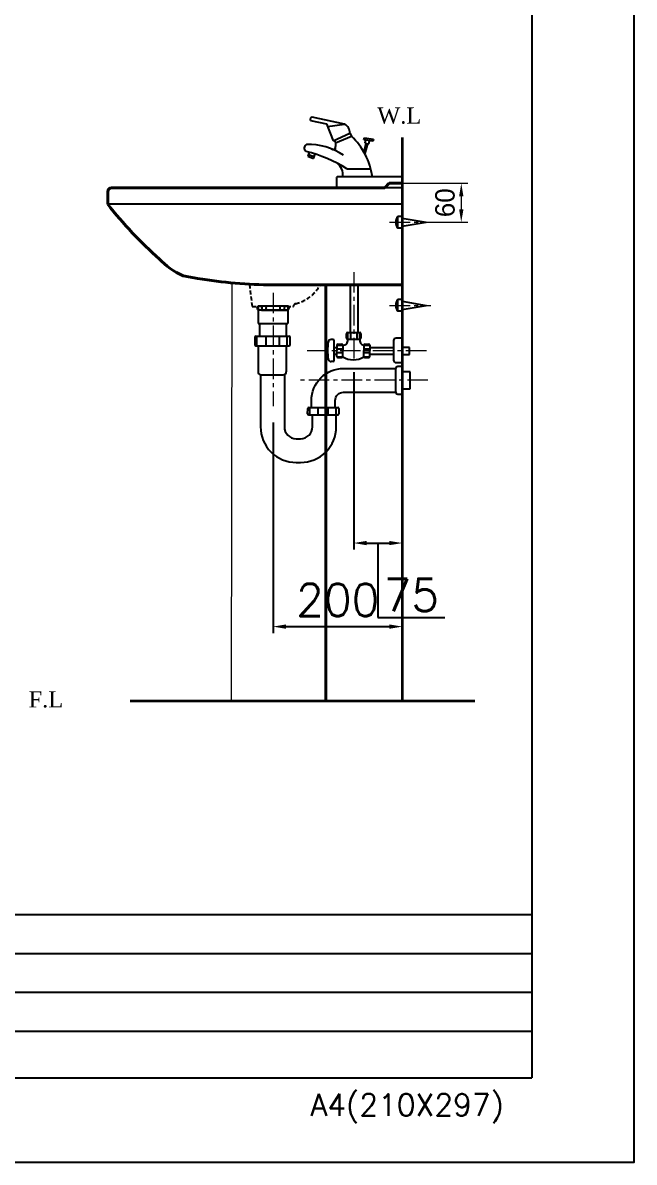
# Model space of a CAD drawing. Extents: x 60939 to 67572, y 58046 to 61508.
# Drawn here: x 66628 to 67572, y 58046 to 59806 of the extents above; entities that cross this region are included whole.
import ezdxf
from ezdxf.lldxf.tags import DXFTag

# ---------------------------------------------------------------- set-up
doc = ezdxf.new("R2010")
doc.units = 0
doc.header["$MEASUREMENT"] = 0
doc.linetypes.add('CENTER', pattern=[50.8, 31.75, -6.35, 6.35, -6.35])
doc.linetypes.add('DASHED2', pattern=[9.525, 6.35, -3.175])
doc.layers.get('Defpoints').update_dxf_attribs({"linetype": 'CONTINUOUS'})
for name, color, linetype, lineweight in [('AM_3', 6, 'AM_ISO02W050', 20), ('AM_5', 3, 'CONTINUOUS', 15), ('CEN', 1, 'CENTER', 5), ('OUT-LINE', 132, 'CONTINUOUS', 40), ('OUTLINE', 11, 'CONTINUOUS', 40), ('Y', 202, 'CONTINUOUS', 35)]:
    doc.layers.add(name, color=color, linetype=linetype, lineweight=lineweight)
for name, color, linetype in [('B', 7, 'CONTINUOUS'), ('Dim', 4, 'CONTINUOUS'), ('HIDDEN', 140, 'CONTINUOUS'), ('YA', 7, 'CONTINUOUS'), ('내부선', 7, 'DASHED2')]:
    doc.layers.add(name, color=color, linetype=linetype)
doc.styles.add('h', font='', dxfattribs={"height": 30})
doc.styles.get("Standard").update_dxf_attribs({"font": 'txt.shx', "bigfont": 'ghs.shx'})
doc.styles.add('STYLE2', font='dutch.ttf', dxfattribs={"height": 25})
doc.styles.get('h').set_extended_font_data('Haansoft Batang')
tags = doc.linetypes.add('AM_ISO02W050', pattern=[7.5, 6, -1.5]).pattern_tags.tags
tags[6:7] = [DXFTag(74, 4), DXFTag(75, 0), DXFTag(340, '0'), DXFTag(46, 1.0), DXFTag(50, 0.0), DXFTag(44, 0.0), DXFTag(45, 0.0)]
tags[4:5] = [DXFTag(74, 4), DXFTag(75, 0), DXFTag(340, '0'), DXFTag(46, 1.0), DXFTag(50, 0.0), DXFTag(44, 0.0), DXFTag(45, 0.0)]
doc.dimstyles.new('AM_ISO$0', dxfattribs={"dimtxt": 3, "dimasz": 20, "dimexe": 10, "dimexo": 0.5, "dimgap": 10, "dimtad": 1, "dimdec": 0, "dimdsep": 46, "dimtxsty": 'h', "dimcen": -5, "dimclrd": 256, "dimclre": 256, "dimclrt": 256, "dimadec": 0, "dimazin": 2, "dimtp": 0.1, "dimtm": 0.1, "dimtfac": 0.71, "dimtdec": 0, "dimtmove": 0, "dimatfit": 3, "dimfxl": 0, "dimlwd": -1, "dimlwe": -1, "dimarcsym": 0})
doc.dimstyles.new('SERIM', dxfattribs={"dimscale": 10, "dimtxt": 3, "dimasz": 2, "dimexe": 1, "dimexo": 1.5, "dimgap": 1, "dimtad": 1, "dimtoh": 1, "dimdec": 0, "dimdsep": 46, "dimtxsty": 'h', "dimcen": -0.3, "dimclrt": 2, "dimadec": 0, "dimazin": 0, "dimtfac": 1, "dimtdec": 0, "dimtmove": 1, "dimatfit": 3, "dimfxl": 0, "dimtolj": 1, "dimtzin": 0, "dimarcsym": 0})

# ---------------------------------------------------------------- blocks, each defined once
blk = doc.blocks.new('*D66')
at = {"layer": 'Defpoints', "color": 0}
for p in [(67213.9, 59225.6), (67014.4, 59188.8), (67213.9, 58873.5)]:
    blk.add_point(p, dxfattribs=at)
at = {"layer": 'Dim', "color": 0, "lineweight": -2}
for p, q in [((67014.4, 59188.8), (67014.4, 58863.5)), ((67034.4, 58873.5), (67193.9, 58873.5))]:
    blk.add_line(p, q, dxfattribs=at)
at = {"layer": 'Dim', "color": 0}
for points in [[(67034.4, 58876.8), (67034.4, 58870.1), (67014.4, 58873.5)], [(67193.9, 58876.8), (67193.9, 58870.1), (67213.9, 58873.5)]]:
    blk.add_solid(points, dxfattribs=at)
at = {"layer": 'Dim', "color": 0, "insert": (67114.2, 58914.7), "char_height": 50, "attachment_point": 5}
blk.add_mtext('\\A1;200', dxfattribs=at)
blk = doc.blocks.new('*D68')
at = {"layer": 'Defpoints', "color": 0}
for p in [(67138.9, 59281.6), (67213.9, 59281.1), (67213.9, 59002.5)]:
    blk.add_point(p, dxfattribs=at)
at = {"layer": 'Dim', "color": 0, "lineweight": -2}
for p, q in [((67138.9, 59266.6), (67138.9, 58992.5)), ((67158.9, 59002.5), (67193.9, 59002.5)), ((67176.4, 59002.5), (67176.4, 58887.5)), ((67176.4, 58887.5), (67279.8, 58887.5))]:
    blk.add_line(p, q, dxfattribs=at)
at = {"layer": 'Dim', "color": 0}
for points in [[(67158.9, 59005.8), (67158.9, 58999.2), (67138.9, 59002.5)], [(67193.9, 59005.8), (67193.9, 58999.2), (67213.9, 59002.5)]]:
    blk.add_solid(points, dxfattribs=at)
at = {"layer": 'Dim', "color": 0, "insert": (67228.1, 58922.5), "char_height": 50, "attachment_point": 5}
blk.add_mtext('\\A1;75', dxfattribs=at)
blk = doc.blocks.new('pln')
at = {"layer": 'CEN', "color": 0}
blk.add_line((-19.7, 0), (44, 0), dxfattribs=at)
at = {"layer": 'HIDDEN'}
blk.add_line((-6.7, 0), (-10, 0), dxfattribs=at)
at = {"layer": 'HIDDEN', "color": 0}
for p, q in [((0.1, 9), (-6.7, 9)), ((-6.7, -9), (-6.7, 9)), ((0, -9), (0, 9)), ((0, 6.3), (36.9, 0)), ((0, -6.3), (36.9, 0)), ((0.1, -9), (-6.7, -9))]:
    blk.add_line(p, q, dxfattribs=at)
blk.add_arc((4.2, 0), 14.2, 140.5825, 219.4175, dxfattribs=at)
blk = doc.blocks.new('*D73')
at = {"layer": 'AM_5', "color": 0, "linetype": 'ByBlock'}
for p, q in [((67214.4, 59558), (67315.1, 59558)), ((67305.1, 59538), (67305.1, 59518)), ((67258.4, 59498), (67315.1, 59498))]:
    blk.add_line(p, q, dxfattribs=at)
at = {"layer": 'AM_5', "color": 0}
for points in [[(67301.8, 59538), (67308.5, 59538), (67305.1, 59558)], [(67301.8, 59518), (67308.5, 59518), (67305.1, 59498)]]:
    blk.add_solid(points, dxfattribs=at)
at = {"layer": 'Defpoints', "color": 0}
for p in [(67213.9, 59558), (67257.9, 59498), (67305.1, 59498)]:
    blk.add_point(p, dxfattribs=at)
at = {"layer": 'AM_5', "color": 0, "insert": (67280.1, 59528), "char_height": 30, "attachment_point": 5, "rotation": 90, "style": 'h'}
blk.add_mtext('60', dxfattribs=at)

msp = doc.modelspace()

# ---------------------------------------------------------------- linework, layer by layer
at = {"layer": 'AM_3', "color": 0}
msp.add_line((66950.7, 59404.3), (66949.4, 58758.2), dxfattribs=at)
at = {"layer": 'B', "color": 0}
for p, q in [((67213.9, 59551), (67186.9, 59551)), ((67213.9, 59401), (67213.9, 59558)), ((67213.9, 59526), (66758.9, 59526))]:
    msp.add_line(p, q, dxfattribs=at)
at = {"layer": 'CEN', "color": 0}
for p, q in [((67194.2, 59498), (67257.9, 59498)), ((67138.9, 59421), (67138.9, 59281.6)), ((67014.4, 59389.1), (67014.4, 59214.1)), ((67067.1, 59299.8), (67253.5, 59299.8)), ((67253.6, 59253.8), (67052.5, 59253.8))]:
    msp.add_line(p, q, dxfattribs=at)
at = {"layer": 'HIDDEN', "color": 0}
for p, q in [((67214, 59507), (67207.2, 59507)), ((67207.2, 59489), (67207.2, 59507)), ((67213.9, 59489), (67213.9, 59507)), ((67207.2, 59498), (67204, 59498)), ((67214, 59489), (67207.2, 59489)), ((67213.9, 59504.3), (67250.8, 59498)), ((67213.9, 59491.8), (67250.8, 59498))]:
    msp.add_line(p, q, dxfattribs=at)
msp.add_arc((67218.1, 59498), 14.2, 140.5825, 219.4175, dxfattribs=at)
at = {"layer": 'OUT-LINE', "color": 0}
for p, q in [((66758.9, 59526), (66758.9, 59545)), ((67186.9, 59551), (66764.9, 59551)), ((67193.9, 59558), (67186.9, 59551)), ((67213.9, 59558), (67193.9, 59558))]:
    msp.add_line(p, q, dxfattribs=at)
for centre, radius, start, end in [((66764.9, 59545), 6, 90, 180), ((66921, 59518.5), 113, 222.8192, 246.2872), ((67066.1, 60457.8), 1060, 259.6444, 260.8639)]:
    msp.add_arc(centre, radius, start, end, dxfattribs=at)
at = {"layer": 'OUT-LINE', "color": 0, "ltscale": 3}
msp.add_arc((67248.5, 59906.4), 620, 217.8465, 228.6462, dxfattribs=at)
at = {"layer": 'OUTLINE', "color": 0}
for p, q in [((67213.9, 59401.3), (67014.4, 59401.3)), ((67095.8, 58759.4), (67095.8, 59401.3))]:
    msp.add_line(p, q, dxfattribs=at)
msp.add_arc((67016.3, 60109.6), 708.3, 260.3721, 269.8493, dxfattribs=at)
at = {"layer": 'Y', "color": 0}
for p, q in [((67213.9, 59628.8), (67213.9, 58758.2)), ((66793.6, 58759.1), (67325.9, 58759.1))]:
    msp.add_line(p, q, dxfattribs=at)
at = {"layer": 'YA', "color": 7}
for p, q in [((67414.2, 61356.9), (67414.2, 58176.9)), ((65338.2, 58428.9), (67414.2, 58428.9)), ((66497.7, 58368.9), (67414.2, 58368.9)), ((66497.7, 58308.9), (67414.2, 58308.9)), ((66497.7, 58248.9), (67414.2, 58248.9)), ((65338.2, 58176.9), (67414.2, 58176.9))]:
    msp.add_line(p, q, dxfattribs=at)
at = {"layer": 'YA', "color": 0}
for p, q in [((67072.4, 59655.2), (67097.1, 59649.8)), ((67124.7, 59649.6), (67074.8, 59660)), ((67097.1, 59649.8), (67107, 59623.5)), ((67098.7, 59645.5), (67124.7, 59649.6)), ((67107, 59623.5), (67133, 59635.2)), ((67111, 59620.6), (67135.6, 59630.7)), ((67133, 59635.2), (67135.6, 59630.7)), ((67108.8, 59624.4), (67111, 59620.6)), ((67111, 59620.6), (67110.5, 59608.7)), ((67157.8, 59619.5), (67154.6, 59606.5)), ((67154.8, 59625.4), (67155.7, 59628.4)), ((67168.6, 59623.3), (67154.8, 59625.4)), ((67155.7, 59628.4), (67169.3, 59626.1)), ((67160, 59619.2), (67156.1, 59603.8)), ((67157.3, 59625), (67156.2, 59619.8)), ((67156.2, 59619.8), (67162.3, 59618.9)), ((67162.3, 59618.9), (67163.4, 59624.1)), ((67169.3, 59626.1), (67168.6, 59623.3)), ((67070.2, 59605.9), (67067.9, 59599.8)), ((67067.9, 59599.8), (67076.8, 59596.3)), ((67068.9, 59602.4), (67078, 59599.4)), ((67076.8, 59596.3), (67079.4, 59603.1)), ((67128.3, 59580.6), (67165.2, 59580.6)), ((67133.6, 59401.3), (67133.6, 59327.6)), ((67145.1, 59401.3), (67145.1, 59327.6)), ((66991.2, 59367.9), (66991.2, 59341.7)), ((67037.3, 59368.2), (66991.5, 59368.2)), ((67037.4, 59367.2), (67037.4, 59341.7)), ((67037.3, 59362), (66991.5, 59362)), ((66997.2, 59362), (67036.7, 59362)), ((66991.2, 59341.7), (67037.4, 59341.7)), ((66993.6, 59341.7), (66993.6, 59322.2)), ((67034.4, 59340.8), (67034.4, 59322.2)), ((66986.1, 59320.3), (66986.1, 59308.9)), ((66987.9, 59322.2), (67038.8, 59322.2)), ((66989.4, 59307.1), (66989.4, 59322.2)), ((67003.7, 59307.1), (67003.7, 59322.2)), ((67023.9, 59322.2), (67023.9, 59307.1)), ((67035.6, 59322.2), (67035.6, 59307.1)), ((67040.7, 59308.9), (67040.7, 59320.3)), ((67106.7, 59316.8), (67104.1, 59316.8)), ((67127.7, 59319), (67127.7, 59325.7)), ((67129.6, 59327.6), (67129.6, 59317.1)), ((67129.6, 59327.6), (67148.3, 59327.6)), ((67129.6, 59317.1), (67148.3, 59317.1)), ((67134.6, 59317.1), (67134.6, 59327.6)), ((67143.8, 59327.6), (67143.8, 59317.1)), ((67148.2, 59317.1), (67148.2, 59327.6)), ((67150.1, 59325.7), (67150.1, 59319)), ((67200.6, 59315.2), (67200.6, 59284.7)), ((66987.9, 59307.1), (67038.8, 59307.1)), ((66991.1, 59307.1), (66991.1, 59267.1)), ((67034.8, 59307.1), (67034.8, 59267.1)), ((67094.7, 59301.9), (67094.7, 59297.7)), ((67098.6, 59302.8), (67095.6, 59302.8)), ((67098.6, 59296.8), (67095.6, 59296.8)), ((67108.6, 59304.6), (67112.8, 59304.6)), ((67112.8, 59308), (67122.2, 59308)), ((67112.8, 59308), (67112.8, 59299.8)), ((67112.8, 59302.6), (67122.2, 59302.6)), ((67112.8, 59290.8), (67112.8, 59299.8)), ((67112.8, 59296.8), (67122.2, 59296.8)), ((67114.6, 59309.8), (67120.3, 59309.8)), ((67122.2, 59308), (67122.2, 59299.8)), ((67122.2, 59290.8), (67122.2, 59299.8)), ((67154.5, 59308), (67163.9, 59308)), ((67154.5, 59308), (67154.5, 59299.8)), ((67154.5, 59302.6), (67163.9, 59302.6)), ((67154.5, 59290.8), (67154.5, 59299.8)), ((67154.5, 59296.8), (67163.9, 59296.8)), ((67156.3, 59309.8), (67162, 59309.8)), ((67163.9, 59308), (67163.9, 59299.8)), ((67163.9, 59304.6), (67200.6, 59304.6)), ((67163.9, 59290.8), (67163.9, 59299.8)), ((67225, 59304.3), (67213.9, 59304.3)), ((67225, 59293.8), (67225, 59304.3)), ((67106.7, 59282.8), (67104.1, 59282.8)), ((67108.6, 59294.2), (67112.8, 59294.2)), ((67112.8, 59290.2), (67122.2, 59290.2)), ((67114.6, 59288.9), (67120.3, 59288.9)), ((67154.5, 59290.2), (67163.9, 59290.2)), ((67156.3, 59288.9), (67162, 59288.9)), ((67163.9, 59294.2), (67200.6, 59294.2)), ((67213.9, 59293.8), (67225, 59293.8)), ((66995.7, 59262.5), (67030.2, 59262.5)), ((67203.5, 59271.4), (67203.5, 59236.3)), ((67226, 59266.9), (67213.9, 59266.9)), ((67226, 59240.7), (67226, 59266.9)), ((67213.9, 59240.7), (67226, 59240.7)), ((67067.6, 59202.2), (67067.9, 59210.1)), ((67069.7, 59211.9), (67114.3, 59211.9)), ((67070.8, 59211.9), (67070.8, 59200.3)), ((67083.9, 59200.3), (67083.9, 59211.9)), ((67099.5, 59200.3), (67099.5, 59211.9)), ((67111.8, 59200.3), (67111.8, 59211.9)), ((67116.2, 59210.1), (67116.2, 59202.1)), ((67069.5, 59200.3), (67114.3, 59200.3))]:
    msp.add_line(p, q, dxfattribs=at)
msp.add_lwpolyline([(65146.8, 58046.4), (67572.3, 58046.4), (67572.3, 61476.8), (65146.8, 61476.8)], close=True, dxfattribs=at)
msp.add_lwpolyline([(67213.9, 59551), (67213.9, 59568.2), (67114.4, 59568.2, 0.414214), (67112.4, 59566.2), (67112.4, 59551)], format="xyb", dxfattribs=at)
for points in [[(67108.6, 59284.6), (67108.6, 59299.8), (67108.6, 59314.9)], [(67204.3, 59281.1), (67213.9, 59281.1), (67213.9, 59318.9), (67204.3, 59318.9)], [(67207.2, 59232.6), (67213.9, 59232.6), (67213.9, 59275.1), (67207.2, 59275.1)]]:
    msp.add_lwpolyline(points, dxfattribs=at)
for centre, radius, start, end in [((67074.8, 59657), 2.99, 88.7108, 216.3482), ((67117.2, 59635.7), 15.8, 358.4433, 61.7311), ((67060.9, 59552.7), 108, 8.244, 46.2712), ((67068.7, 59612.5), 6.23, 116.3687, 238.4258), ((67068.8, 59521.6), 96.5, 55.6049, 91.725), ((67107.2, 59613.7), 3.63, 221.5835, 14.3905), ((67005.9, 59378.7), 236.1, 58.7691, 75.4063), ((67100, 59571.3), 22.2, 351.9584, 53.1379)]:
    msp.add_arc(centre, radius, start, end, dxfattribs=at)
for points, knots in [([(66991.5, 59368.2), (66989.8, 59367.2), (66989.2, 59365.1), (66990.2, 59363.4), (66990.5, 59362.8), (66991, 59362.4), (66991.5, 59362)], [0, 0, 0, 0, 1, 1, 1, 2, 2, 2, 2]), ([(66995.2, 59362), (66996.9, 59362.5), (66997.9, 59364.3), (66997.4, 59366), (66997.1, 59367.1), (66996.2, 59367.9), (66995.1, 59368.2)], [0, 0, 0, 0, 1, 1, 1, 2, 2, 2, 2]), ([(67005.1, 59368.2), (67003.4, 59367.2), (67002.8, 59365.1), (67003.7, 59363.4), (67004, 59362.8), (67004.5, 59362.4), (67005.1, 59362)], [0, 0, 0, 0, 1, 1, 1, 2, 2, 2, 2]), ([(67023.7, 59362), (67025.4, 59363), (67026, 59365.2), (67025.1, 59366.8), (67024.7, 59367.4), (67024.3, 59367.9), (67023.7, 59368.2)], [0, 0, 0, 0, 1, 1, 1, 2, 2, 2, 2]), ([(67033.7, 59368.2), (67032, 59367.8), (67031, 59366.1), (67031.4, 59364.4), (67031.6, 59363.3), (67032.5, 59362.4), (67033.6, 59362)], [0, 0, 0, 0, 1, 1, 1, 2, 2, 2, 2]), ([(67037.3, 59362), (67039, 59363), (67039.5, 59365.2), (67038.6, 59366.8), (67038.3, 59367.4), (67037.8, 59367.9), (67037.3, 59368.2)], [0, 0, 0, 0, 1, 1, 1, 2, 2, 2, 2]), ([(67122.2, 59308), (67126.1, 59307.7), (67129.5, 59310.7), (67129.8, 59314.7), (67129.9, 59315.5), (67129.8, 59316.3), (67129.6, 59317.1)], [0, 0, 0, 0, 1, 1, 1, 2, 2, 2, 2]), ([(67148.2, 59317.1), (67147.4, 59313), (67150.1, 59308.9), (67154.2, 59308.1), (67154.3, 59308.1), (67154.4, 59308.1), (67154.5, 59308)], [0, 0, 0, 0, 1, 1, 1, 2, 2, 2, 2]), ([(66995, 59262.5), (66995, 59262.5), (66995, 59182.1), (66995, 59182.1), (66995, 59167.5), (67000.8, 59153.5), (67011.2, 59143.1), (67021.5, 59132.8), (67035.5, 59127), (67050.1, 59127), (67050.1, 59127), (67056.9, 59127), (67056.9, 59127), (67071.5, 59127), (67085.5, 59132.8), (67095.9, 59143.1), (67106.2, 59153.5), (67112, 59167.5), (67112, 59182.1), (67112, 59182.1), (67112, 59200.3), (67112, 59200.3)], [0, 0, 0, 0, 1, 1, 1, 2, 2, 2, 3, 3, 3, 4, 4, 4, 5, 5, 5, 6, 6, 6, 7, 7, 7, 7]), ([(67031.8, 59262.5), (67031.8, 59262.5), (67031.8, 59182.1), (67031.8, 59182.1), (67031.8, 59172), (67040, 59163.7), (67050.1, 59163.7), (67050.1, 59163.7), (67056.9, 59163.7), (67056.9, 59163.7), (67067, 59163.7), (67075.3, 59172), (67075.3, 59182.1), (67075.3, 59182.1), (67075.3, 59200.3), (67075.3, 59200.3)], [0, 0, 0, 0, 1, 1, 1, 2, 2, 2, 3, 3, 3, 4, 4, 4, 5, 5, 5, 5]), ([(67073.6, 59211.9), (67073.6, 59211.9), (67073.6, 59222.6), (67073.6, 59222.6), (67073.6, 59235.7), (67078.9, 59248.4), (67088.2, 59257.7), (67097.5, 59267), (67110.1, 59272.2), (67123.3, 59272.2), (67123.3, 59272.2), (67203.6, 59272.2), (67203.6, 59272.2)], [0, 0, 0, 0, 1, 1, 1, 2, 2, 2, 3, 3, 3, 4, 4, 4, 4]), ([(67110.4, 59211.9), (67110.4, 59211.9), (67110.4, 59222.6), (67110.4, 59222.6), (67110.4, 59226), (67111.8, 59229.3), (67114.2, 59231.7), (67116.6, 59234.1), (67119.9, 59235.4), (67123.3, 59235.4), (67123.3, 59235.4), (67203.6, 59235.4), (67203.6, 59235.4)], [0, 0, 0, 0, 1, 1, 1, 2, 2, 2, 3, 3, 3, 4, 4, 4, 4]), ([(67067.6, 59202.2), (67067.6, 59201.2), (67068.4, 59200.3), (67069.4, 59200.3), (67069.4, 59200.3), (67069.5, 59200.3), (67069.5, 59200.3)], [0, 0, 0, 0, 1, 1, 1, 2, 2, 2, 2]), ([(67114.3, 59200.3), (67115.3, 59200.3), (67116.2, 59201.1), (67116.2, 59202.1), (67116.2, 59202.1), (67116.2, 59202.2), (67116.2, 59202.2)], [0, 0, 0, 0, 1, 1, 1, 2, 2, 2, 2])]:
    msp.add_open_spline(points, degree=3, knots=knots, dxfattribs=at)
for points in [[(66987.9, 59322.2), (66986.9, 59322.2), (66986.1, 59321.4), (66986.1, 59320.3)], [(67040.7, 59320.3), (67040.7, 59321.4), (67039.9, 59322.2), (67038.8, 59322.2)], [(67099.5, 59312.8), (67098.3, 59304.2), (67098.3, 59295.4), (67099.5, 59286.7)], [(67104.1, 59316.8), (67101.8, 59316.8), (67099.8, 59315.1), (67099.5, 59312.8)], [(67108.6, 59314.9), (67108.6, 59315.9), (67107.7, 59316.8), (67106.7, 59316.8)], [(67129.6, 59327.6), (67128.5, 59327.6), (67127.7, 59326.7), (67127.7, 59325.7)], [(67127.7, 59319), (67127.7, 59317.9), (67128.5, 59317.1), (67129.6, 59317.1)], [(67150.1, 59325.7), (67150.1, 59326.7), (67149.3, 59327.6), (67148.3, 59327.6)], [(67148.3, 59317.1), (67149.3, 59317.1), (67150.1, 59317.9), (67150.1, 59319)], [(67204.3, 59318.9), (67202.3, 59318.9), (67200.6, 59317.2), (67200.6, 59315.2)], [(66986.1, 59308.9), (66986.1, 59307.9), (66986.9, 59307.1), (66987.9, 59307.1)], [(67038.8, 59307.1), (67039.9, 59307.1), (67040.7, 59307.9), (67040.7, 59308.9)], [(67095.6, 59302.8), (67095.1, 59302.8), (67094.7, 59302.4), (67094.7, 59301.9)], [(67094.7, 59297.7), (67094.7, 59297.2), (67095.1, 59296.8), (67095.6, 59296.8)], [(67114.6, 59309.8), (67113.6, 59309.8), (67112.8, 59309), (67112.8, 59308)], [(67122.2, 59308), (67122.2, 59309), (67121.3, 59309.8), (67120.3, 59309.8)], [(67156.3, 59309.8), (67155.3, 59309.8), (67154.5, 59309), (67154.5, 59308)], [(67163.9, 59308), (67163.9, 59309), (67163.1, 59309.8), (67162, 59309.8)], [(67099.5, 59286.7), (67099.8, 59284.5), (67101.8, 59282.8), (67104.1, 59282.8)], [(67106.7, 59282.8), (67107.7, 59282.8), (67108.6, 59283.6), (67108.6, 59284.6)], [(67112.8, 59290.8), (67112.8, 59289.8), (67113.6, 59288.9), (67114.6, 59288.9)], [(67120.3, 59288.9), (67121.3, 59288.9), (67122.2, 59289.8), (67122.2, 59290.8)], [(67122.2, 59290.2), (67132, 59283.8), (67144.7, 59283.8), (67154.5, 59290.2)], [(67154.5, 59290.8), (67154.5, 59289.8), (67155.3, 59288.9), (67156.3, 59288.9)], [(67162, 59288.9), (67163.1, 59288.9), (67163.9, 59289.8), (67163.9, 59290.8)], [(67200.6, 59284.7), (67200.6, 59282.7), (67202.3, 59281.1), (67204.3, 59281.1)], [(66991.1, 59267.1), (66991.1, 59264.6), (66993.2, 59262.5), (66995.7, 59262.5)], [(67030.2, 59262.5), (67032.7, 59262.5), (67034.8, 59264.6), (67034.8, 59267.1)], [(67207.2, 59275.1), (67205.1, 59275.1), (67203.5, 59273.4), (67203.5, 59271.4)], [(67203.5, 59236.3), (67203.5, 59234.2), (67205.1, 59232.6), (67207.2, 59232.6)], [(67069.7, 59211.9), (67068.7, 59211.9), (67067.9, 59211.1), (67067.9, 59210.1)], [(67116.2, 59210.1), (67116.2, 59211.1), (67115.3, 59211.9), (67114.3, 59211.9)]]:
    msp.add_open_spline(points, degree=3, dxfattribs=at)
at = {"layer": '내부선', "color": 0}
for p, q in [((66977.7, 59402.1), (66981.9, 59368)), ((66981.9, 59368), (66992.4, 59368)), ((67035.4, 59368), (67045.9, 59368)), ((67045.9, 59368), (67046.4, 59369.8))]:
    msp.add_line(p, q, dxfattribs=at)
for centre, radius, start, end in [((66969.8, 59401.1), 8, 7.0383, 8.4603), ((67036, 59428.1), 57.6, 283.3088, 332.2542), ((67049.3, 59369), 3, 90, 164.7901)]:
    msp.add_arc(centre, radius, start, end, dxfattribs=at)

# ---------------------------------------------------------------- block references
at = {"layer": 'Dim', "color": 0}
msp.add_blockref('pln', (67213.9, 59369.5), dxfattribs=at)

# ---------------------------------------------------------------- texts
at = {"layer": 'Dim', "color": 0, "char_height": 25, "attachment_point": 1, "style": 'STYLE2'}
for s, insert, width in [('W.L', (67175.2, 59675.2), 218.434), ('F.L', (66636.6, 58773.6), 23.713)]:
    msp.add_mtext(s, dxfattribs=dict(at, insert=insert, width=width))
at = {"layer": 'YA', "color": 7}
msp.add_text('A4(210X297)', height=33.819, dxfattribs=at).set_placement((67072.2, 58118.1))

# ---------------------------------------------------------------- dimensions: what is measured, and where the dimension line sits
at = {"layer": 'AM_5', "color": 0}
dim = msp.add_linear_dim(base=(67305.1, 59498), p1=(67213.9, 59558), p2=(67257.9, 59498), angle=90, dimstyle='AM_ISO$0', override={"dimclrd": 0, "dimclre": 0, "dimclrt": 0}, dxfattribs=at)
dim.commit()
dim.dimension.update_dxf_attribs({"geometry": '*D73', "text_midpoint": (67305.1, 59528), "dimtype": 160})
at = {"layer": 'Dim', "color": 0}
for base, p1, p2, override, picture, middle in [((67213.9, 59002.5), (67138.9, 59281.6), (67213.9, 59281.1), {"dimtxt": 5, "dimtxsty": 'Standard', "dimse2": 1, "dimclrd": 0, "dimclrt": 0}, '*D68', (67186.4, 58922.5)), ((67213.9175, 58873.4817), (67014.3965, 59188.845), (67213.9175, 59225.5858), {"dimtxt": 5, "dimexe": 1, "dimexo": 0, "dimgap": 1.625, "dimtxsty": 'Standard', "dimse2": 1, "dimclrd": 0, "dimclrt": 0}, '*D66', (67114.157, 58914.7317))]:
    dim = msp.add_linear_dim(base=base, p1=p1, p2=p2, dimstyle='SERIM', override=override, dxfattribs=at)
    dim.commit()
    dim.dimension.update_dxf_attribs({"geometry": picture, "text_midpoint": middle})

doc.saveas('drawing.dxf')
